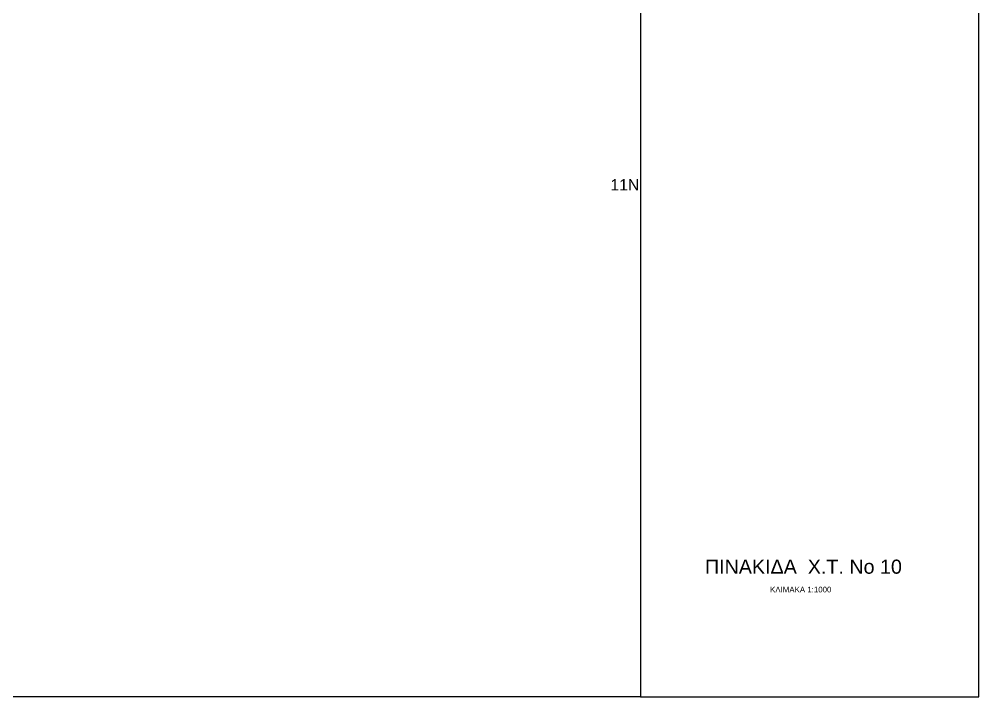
# Model space of a CAD drawing. Header units: millimetres. Extents: x 1642 to 3063, y 749 to 1773.
# Drawn here: x 2382 to 3063, y 749 to 1230 of the extents above; entities that cross this region are included whole.
import ezdxf

# ---------------------------------------------------------------- set-up
doc = ezdxf.new("R2010")
doc.units = ezdxf.units.MM
doc.layers.add('Επιγραφές - Σχήματα', color=7, linetype='Continuous')
doc.styles.get("Standard").update_dxf_attribs({"font": 'arial.ttf'})

msp = doc.modelspace()

# ---------------------------------------------------------------- linework, layer by layer
at = {"layer": 'Επιγραφές - Σχήματα'}
msp.add_lwpolyline([(1667.44, 1753.61), (2823.21, 1753.61), (2823.21, 749.19), (1667.44, 749.19)], close=True, dxfattribs=at)
at = {"layer": 'Επιγραφές - Σχήματα', "ltscale": 10}
msp.add_lwpolyline([(2823.21, 749.19), (3063.08, 749.19), (3063.08, 1753.61), (2823.21, 1753.61)], dxfattribs=at)

# ---------------------------------------------------------------- texts
at = {"layer": 'Επιγραφές - Σχήματα', "insert": (2801.77, 1116.42), "char_height": 8, "width": 25.3476, "attachment_point": 1}
msp.add_mtext('11N', dxfattribs=at)
at = {"layer": 'Επιγραφές - Σχήματα', "ltscale": 10, "width": 315.0361, "attachment_point": 1}
for s, insert, char_height in [('ΠΙΝΑΚΙΔΑ  Χ.Τ. Νο 10', (2868.78, 846.51), 10), ('ΚΛΙΜΑΚΑ 1:1000', (2915.02, 827.26), 4)]:
    msp.add_mtext(s, dxfattribs=dict(at, insert=insert, char_height=char_height))

doc.saveas('drawing.dxf')
